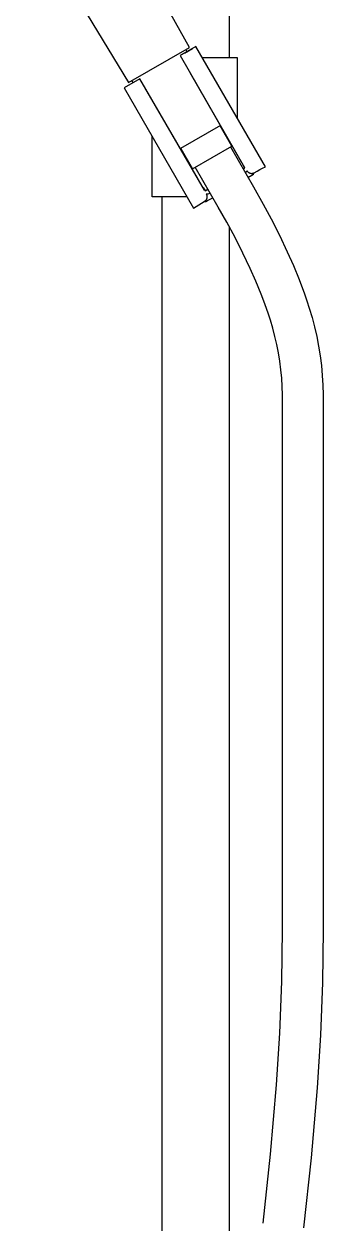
# Model space of a CAD drawing. Header units: millimetres. Extents: x -10942 to 92711, y -16583 to 30009.
# Drawn here: x -5720.8 to -5608.9, y 4563.5 to 5011.8 of the extents above; entities that cross this region are included whole.
import ezdxf

# ---------------------------------------------------------------- set-up
doc = ezdxf.new("R2010")
doc.units = ezdxf.units.MM
doc.header["$LTSCALE"] = 1000
doc.header["$MEASUREMENT"] = 0
doc.layers.add('Default', color=7, linetype='Continuous', true_color=0x000000)

# ---------------------------------------------------------------- blocks, each defined once
blk = doc.blocks.new('Raindance S Showerpipe 300 1jet+thermostat 27114000 side')
at = {"layer": 'Default', "color": 7, "true_color": 0xffffff}
for p, q in [((-252.55, 1501.59), (-252.55, 1196.17)), ((-267.42, 1200.03), (-309.57, 1275.58)), ((-329.27, 1251.53), (-290.24, 1186.9)), ((-290.24, 1186.9), (-267.42, 1200.03)), ((-264.97, 1200.43), (-270.86, 1197.03)), ((-269.72, 1197.69), (-270.14, 1197.45)), ((-269.71, 1197.7), (-269.72, 1197.69)), ((-269.3, 1197.93), (-269.33, 1197.92)), ((-269.3, 1197.93), (-266.22, 1199.71)), ((-268.73, 1199.28), (-268.33, 1198.49)), ((-238.97, 1155.4), (-264.97, 1200.43)), ((-270.86, 1197.03), (-246.86, 1155.22)), ((-249.39, 1196.17), (-262.51, 1196.17)), ((-249.39, 1173.45), (-249.39, 1196.17)), ((-285.92, 1188.33), (-291.82, 1184.93)), ((-261.71, 1146.64), (-285.92, 1188.33)), ((-267.2, 1190.64), (-248.03, 1157.26)), ((-291.82, 1184.93), (-265.82, 1139.9)), ((-288.45, 1186.87), (-288.95, 1187.64)), ((-264.12, 1150.78), (-284.05, 1185.11)), ((-255.84, 1170.86), (-270.77, 1162.24)), ((-251.54, 1163.18), (-255.94, 1170.8)), ((-281.39, 1144.17), (-281.39, 1166.88)), ((-270.66, 1162.3), (-266.26, 1154.68)), ((-266.26, 1154.68), (-251.54, 1163.18)), ((-252.09, 1162.86), (-243.46, 1147.92)), ((-256.63, 1140.32), (-265.26, 1155.26)), ((-246.73, 1154.96), (-247.43, 1156.22)), ((-247.33, 1154.61), (-246.73, 1154.96)), ((-246.52, 1153.22), (-246.48, 1153.24)), ((-246.48, 1153.24), (-246.21, 1153.44)), ((-246.21, 1153.44), (-245.88, 1153.93)), ((-245.88, 1153.93), (-245.84, 1153.87)), ((-245.84, 1153.87), (-245.8, 1153.81)), ((-245.8, 1153.81), (-245.76, 1153.76)), ((-245.76, 1153.76), (-245.71, 1153.7)), ((-245.71, 1153.7), (-245.67, 1153.65)), ((-245.67, 1153.65), (-245.62, 1153.6)), ((-245.62, 1153.6), (-245.57, 1153.55)), ((-245.57, 1153.55), (-245.52, 1153.5)), ((-245.52, 1153.5), (-245.46, 1153.45)), ((-245.51, 1151.45), (-244.05, 1152.34)), ((-245.46, 1153.45), (-245.41, 1153.41)), ((-245.41, 1153.41), (-245.35, 1153.36)), ((-245.35, 1153.36), (-245.29, 1153.32)), ((-245.29, 1153.32), (-245.23, 1153.28)), ((-245.23, 1153.28), (-245.17, 1153.25)), ((-245.17, 1153.25), (-245.11, 1153.21)), ((-245.11, 1153.21), (-245.05, 1153.18)), ((-245.05, 1153.18), (-244.98, 1153.15)), ((-244.98, 1153.15), (-244.92, 1153.12)), ((-244.92, 1153.12), (-244.85, 1153.09)), ((-244.85, 1153.09), (-244.78, 1153.07)), ((-244.78, 1153.07), (-244.72, 1153.05)), ((-244.72, 1153.05), (-244.65, 1153.03)), ((-244.65, 1153.03), (-244.58, 1153.01)), ((-244.58, 1153.01), (-244.51, 1153)), ((-244.51, 1153), (-244.44, 1152.99)), ((-244.44, 1152.99), (-244.37, 1152.98)), ((-244.37, 1152.98), (-244.3, 1152.97)), ((-244.3, 1152.97), (-244.23, 1152.97)), ((-244.23, 1152.97), (-244.15, 1152.96)), ((-244.15, 1152.96), (-244.08, 1152.96)), ((-244.08, 1152.96), (-244.01, 1152.97)), ((-244.05, 1152.34), (-243.47, 1152.71)), ((-244.01, 1152.97), (-243.94, 1152.97)), ((-243.94, 1152.97), (-243.87, 1152.98)), ((-243.87, 1152.98), (-243.8, 1152.99)), ((-243.8, 1152.99), (-243.73, 1153)), ((-243.73, 1153), (-243.66, 1153.02)), ((-243.66, 1153.02), (-243.59, 1153.03)), ((-243.59, 1153.03), (-243.52, 1153.05)), ((-243.52, 1153.05), (-243.45, 1153.08)), ((-243.47, 1152.71), (-243.14, 1153.21)), ((-243.45, 1153.08), (-243.4, 1153.09)), ((-243.4, 1153.09), (-243.35, 1153.12)), ((-243.35, 1153.12), (-243.29, 1153.14)), ((-243.29, 1153.14), (-243.24, 1153.16)), ((-243.24, 1153.16), (-243.19, 1153.19)), ((-243.19, 1153.19), (-243.14, 1153.21)), ((-243.14, 1153.21), (-242.12, 1153.8)), ((-242.12, 1153.8), (-241.09, 1154.37)), ((-241.09, 1154.37), (-240.04, 1154.9)), ((-240.04, 1154.9), (-238.97, 1155.4)), ((-243.46, 1147.92), (-239.82, 1141.45)), ((-268.28, 1144.17), (-281.39, 1144.17)), ((-277.55, 466.92), (-277.55, 1144.17)), ((-262.29, 1147.64), (-261.55, 1146.4)), ((-261.55, 1146.4), (-260.49, 1147.01)), ((-260.5, 1145.19), (-261.09, 1145.15)), ((-261.09, 1145.15), (-261.06, 1145.09)), ((-261.05, 1143.3), (-261.08, 1143.23)), ((-261.06, 1145.09), (-261.03, 1145.02)), ((-261.02, 1143.36), (-261.05, 1143.3)), ((-261.03, 1145.02), (-261, 1144.96)), ((-260.99, 1143.43), (-261.02, 1143.36)), ((-261, 1144.96), (-260.97, 1144.89)), ((-260.97, 1143.5), (-260.99, 1143.43)), ((-260.97, 1144.89), (-260.95, 1144.82)), ((-260.95, 1143.56), (-260.97, 1143.5)), ((-260.95, 1144.82), (-260.93, 1144.76)), ((-260.93, 1143.63), (-260.95, 1143.56)), ((-260.93, 1144.76), (-260.91, 1144.69)), ((-260.91, 1143.7), (-260.93, 1143.63)), ((-260.91, 1144.69), (-260.9, 1144.62)), ((-260.89, 1143.77), (-260.91, 1143.7)), ((-260.9, 1144.62), (-260.88, 1144.55)), ((-260.88, 1143.84), (-260.89, 1143.77)), ((-260.88, 1144.55), (-260.87, 1144.48)), ((-260.87, 1143.91), (-260.88, 1143.84)), ((-260.87, 1144.48), (-260.86, 1144.41)), ((-260.86, 1143.98), (-260.87, 1143.91)), ((-260.86, 1144.41), (-260.86, 1144.34)), ((-260.86, 1144.34), (-260.85, 1144.27)), ((-260.85, 1144.05), (-260.86, 1143.98)), ((-260.85, 1144.27), (-260.85, 1144.19)), ((-260.85, 1144.19), (-260.85, 1144.12)), ((-260.85, 1144.12), (-260.85, 1144.05)), ((-260.63, 1142.77), (-258.67, 1143.85)), ((-260.19, 1145.33), (-260.5, 1145.19)), ((-259.68, 1145.6), (-260.19, 1145.33)), ((-265.82, 1139.9), (-264.85, 1140.57)), ((-264.85, 1140.57), (-263.86, 1141.22)), ((-263.86, 1141.22), (-262.86, 1141.83)), ((-262.86, 1141.83), (-261.84, 1142.42)), ((-261.84, 1142.42), (-261.24, 1142.46)), ((-261.79, 1142.45), (-261.84, 1142.42)), ((-261.74, 1142.48), (-261.79, 1142.45)), ((-261.7, 1142.51), (-261.74, 1142.48)), ((-261.65, 1142.55), (-261.7, 1142.51)), ((-261.61, 1142.58), (-261.65, 1142.55)), ((-261.56, 1142.62), (-261.61, 1142.58)), ((-261.51, 1142.67), (-261.56, 1142.62)), ((-261.46, 1142.72), (-261.51, 1142.67)), ((-261.41, 1142.77), (-261.46, 1142.72)), ((-261.36, 1142.82), (-261.41, 1142.77)), ((-261.31, 1142.88), (-261.36, 1142.82)), ((-261.27, 1142.93), (-261.31, 1142.88)), ((-261.23, 1142.99), (-261.27, 1142.93)), ((-261.24, 1142.46), (-260.63, 1142.77)), ((-261.19, 1143.05), (-261.23, 1142.99)), ((-261.15, 1143.11), (-261.19, 1143.05)), ((-261.11, 1143.17), (-261.15, 1143.11)), ((-261.08, 1143.23), (-261.11, 1143.17)), ((-253.43, 1134.66), (-256.63, 1140.32)), ((-239.82, 1141.45), (-236.86, 1135.93)), ((-250.36, 1128.93), (-253.43, 1134.66)), ((-236.86, 1135.93), (-233.76, 1129.83)), ((-252.55, 1133.03), (-252.55, 629.43)), ((-233.76, 1129.83), (-230.82, 1123.65)), ((-247.43, 1123.18), (-250.36, 1128.93)), ((-244.65, 1117.36), (-247.43, 1123.18)), ((-230.82, 1123.65), (-228.52, 1118.48)), ((-242.55, 1112.63), (-244.65, 1117.36)), ((-228.52, 1118.48), (-226.38, 1113.24)), ((-240.58, 1107.84), (-242.55, 1112.63)), ((-226.38, 1113.24), (-224.4, 1107.95)), ((-239.56, 1105.15), (-240.58, 1107.84)), ((-224.4, 1107.95), (-223.49, 1105.27)), ((-238.58, 1102.44), (-239.56, 1105.15)), ((-223.49, 1105.27), (-222.63, 1102.58)), ((-237.84, 1100.27), (-238.58, 1102.44)), ((-237.15, 1098.09), (-237.84, 1100.27)), ((-222.63, 1102.58), (-221.57, 1099.07)), ((-221.57, 1099.07), (-220.63, 1095.52)), ((-236.23, 1095.06), (-237.15, 1098.09)), ((-235.41, 1092.01), (-236.23, 1095.06)), ((-220.63, 1095.52), (-219.81, 1091.94)), ((-234.7, 1088.93), (-235.41, 1092.01)), ((-219.81, 1091.94), (-219.11, 1088.34)), ((-234.1, 1085.82), (-234.7, 1088.93)), ((-233.59, 1082.7), (-234.1, 1085.82)), ((-219.11, 1088.34), (-218.53, 1084.72)), ((-233.2, 1079.56), (-233.59, 1082.7)), ((-218.53, 1084.72), (-218.07, 1081.08)), ((-218.07, 1081.08), (-217.74, 1077.43)), ((-232.91, 1076.42), (-233.2, 1079.56)), ((-232.72, 1073.26), (-232.91, 1076.42)), ((-217.74, 1077.43), (-217.53, 1073.77)), ((-232.65, 1070.1), (-232.72, 1073.26)), ((-217.53, 1073.77), (-217.45, 1070.1)), ((-232.65, 870.1), (-232.65, 1070.1)), ((-217.45, 1070.1), (-217.45, 870.1)), ((-232.89, 850.76), (-232.65, 870.1)), ((-217.45, 870.1), (-217.7, 850.39)), ((-233.62, 831.44), (-232.89, 850.76)), ((-217.7, 850.39), (-218.44, 830.69)), ((-234.83, 812.13), (-233.62, 831.44)), ((-218.44, 830.69), (-219.67, 811.02)), ((-237.07, 786.28), (-234.83, 812.13)), ((-219.67, 811.02), (-221.94, 784.85)), ((-239.86, 760.48), (-237.07, 786.28)), ((-221.94, 784.85), (-224.76, 758.73))]:
    blk.add_line(p, q, dxfattribs=at)

msp = doc.modelspace()

# ---------------------------------------------------------------- block references
at = {"layer": 'Default'}
msp.add_blockref('Raindance S Showerpipe 300 1jet+thermostat 27114000 side', (-5391.5, 3802.99), dxfattribs=at)

doc.saveas('drawing.dxf')
